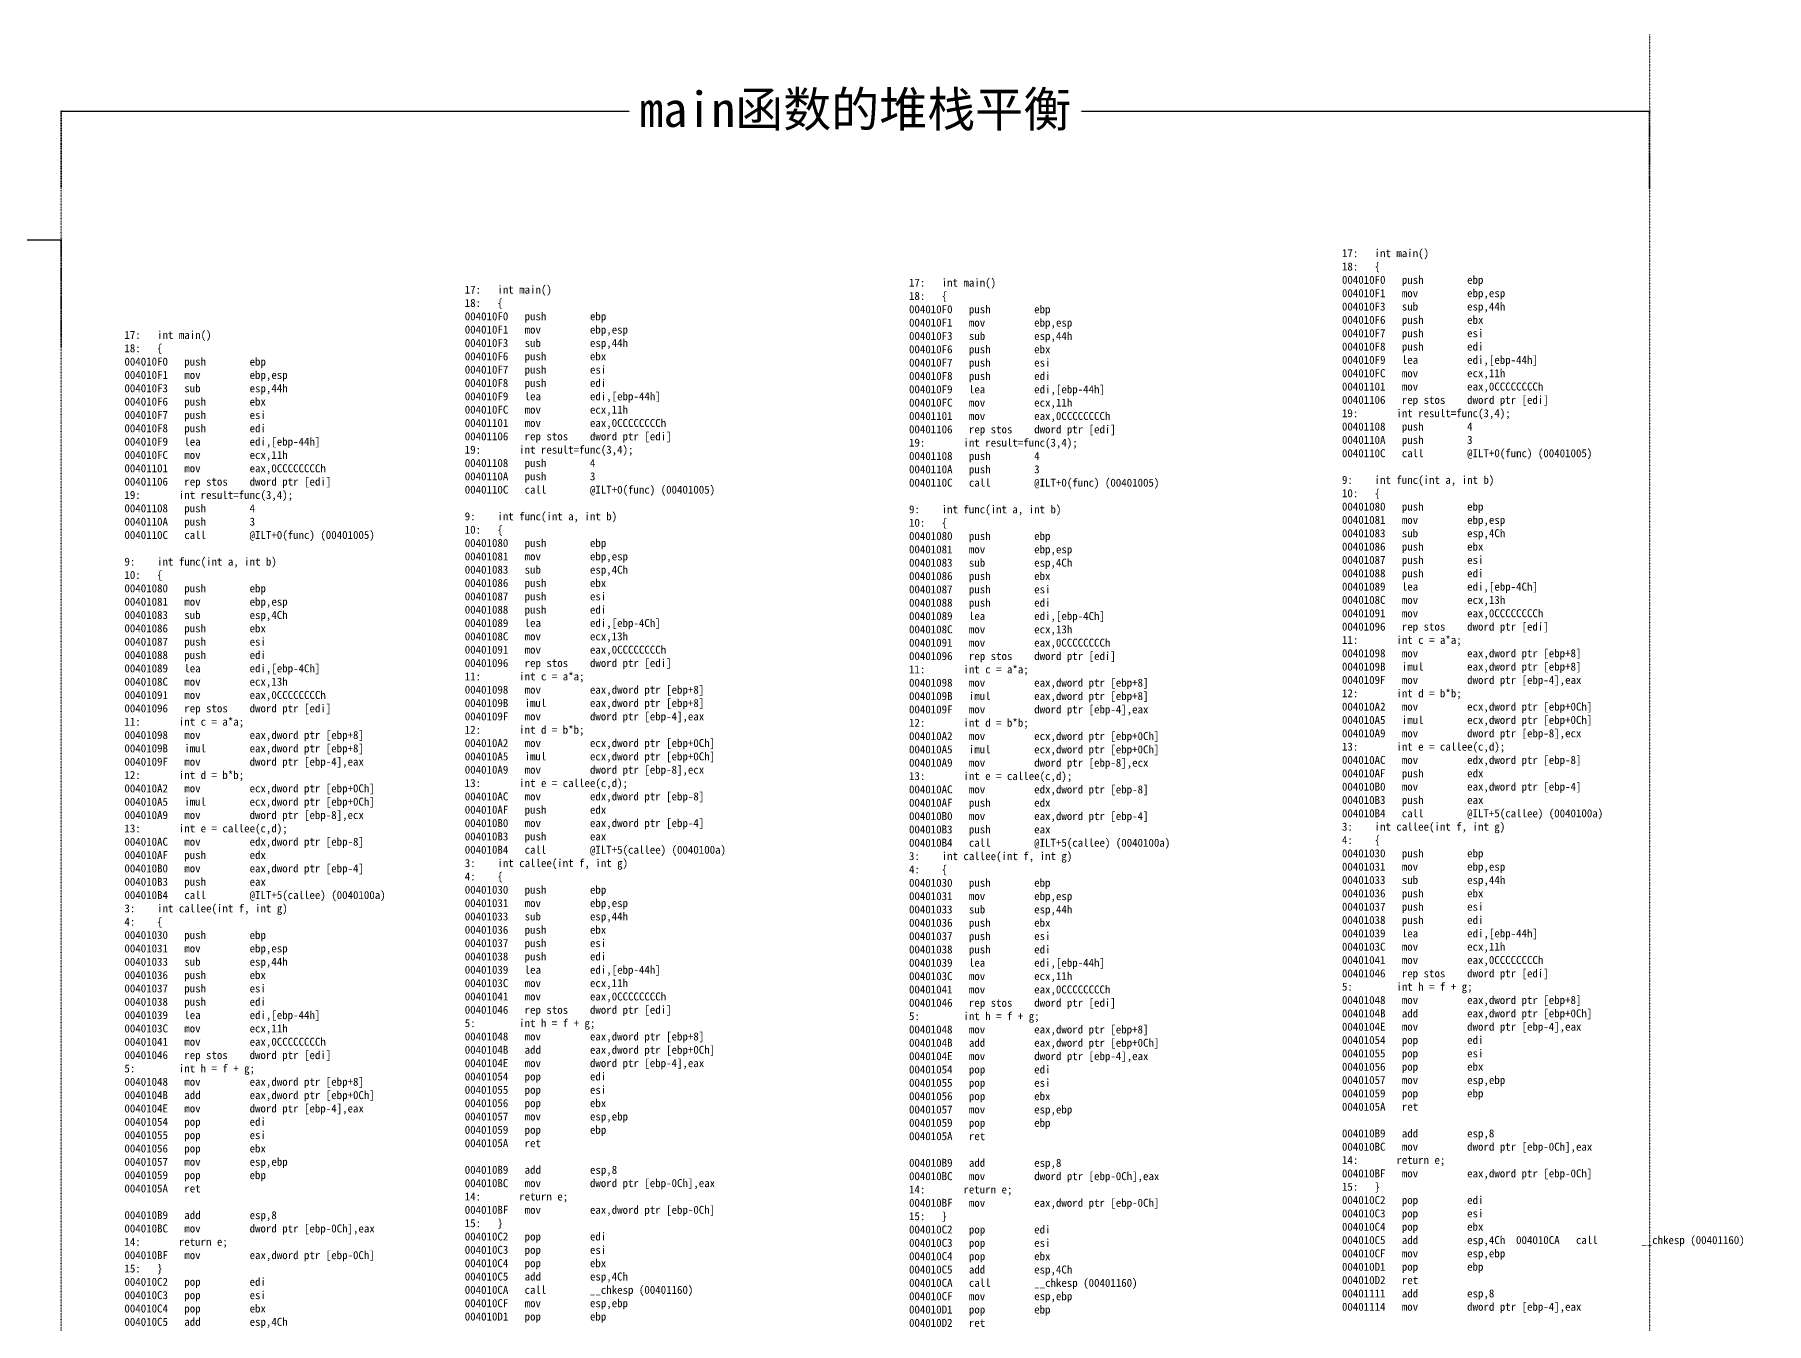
# Model space of a CAD drawing. Header units: millimetres. Extents: x 4752 to 29114, y 1106 to 4893.
# Drawn here: x 22259 to 25506, y 2469 to 4886 of the extents above; entities that cross this region are included whole.
import ezdxf

# ---------------------------------------------------------------- set-up
doc = ezdxf.new("R2010")
doc.units = ezdxf.units.MM
doc.linetypes.add('ACAD_ISO07W100', pattern=[3, 0, -3])
doc.linetypes.add('DOT', pattern=[0.25, 0, -0.25])
doc.styles.get("Standard").update_dxf_attribs({"font": ''})
doc.styles.add('w', font='', dxfattribs={"height": 15})
doc.styles.get('Standard').set_extended_font_data('SimSun')
doc.styles.get('w').set_extended_font_data('SimSun')
doc.dimstyles.new('w', dxfattribs={"dimscale": 3, "dimtxt": 4, "dimasz": 1.5, "dimexe": 1.25, "dimexo": 0.625, "dimtad": 0, "dimtxsty": 'Standard', "dimblk": 'ARCHTICK', "dimcen": 2.5, "dimclrd": 5, "dimclre": 5, "dimclrt": 5, "dimadec": 1, "dimazin": 0, "dimtfac": 1, "dimtmove": 0, "dimatfit": 3, "dimfxl": 1, "dimarcsym": 0})

# ---------------------------------------------------------------- blocks, each defined once
blk = doc.blocks.new('_ArchTick')
at = {"color": 0, "linetype": 'ByBlock', "const_width": 0.15}
blk.add_lwpolyline([(-0.5, -0.5), (0.5, 0.5)], dxfattribs=at)
blk = doc.blocks.new('*D89')
at = {"color": 5, "linetype": 'ACAD_ISO07W100', "lineweight": -2}
for p, q in [((22309.4, 4598), (22309.4, 4745.6)), ((22309.4, 4741.8), (23376.4, 4741.8)), ((25286.8, 4741.8), (24219.8, 4741.8)), ((25286.8, 4598), (25286.8, 4745.6)), ((28970.7, 2034.5), (29030.9, 2034.5)), ((29027.1, 2034.5), (29027.1, 1915.7)), ((29027.1, 1709.5), (29027.1, 1828.4)), ((28970.7, 1709.5), (29030.9, 1709.5))]:
    blk.add_line(p, q, dxfattribs=at)
at = {"layer": 'Defpoints', "color": 0, "linetype": 'DOT'}
for p in [(25286.8, 4741.8), (22309.4, 4596.1), (25286.8, 4596.1), (28968.9, 2034.5), (28968.9, 1709.5), (29027.1, 1709.5)]:
    blk.add_point(p, dxfattribs=at)
at = {"color": 5, "linetype": 'DOT', "lineweight": -2, "xscale": 4.5, "yscale": 4.5, "zscale": 4.5}
for p, rotation in [((22309.4, 4741.8), 180), ((29027.1, 2034.5), 90), ((29027.1, 1709.5), 270)]:
    blk.add_blockref('_ArchTick', p, dxfattribs=dict(at, rotation=rotation))
blk.add_blockref('_ArchTick', (25286.8, 4741.8), dxfattribs=at)
at = {"color": 5, "linetype": 'DOT', "insert": (23798.1, 4741.8), "char_height": 66, "attachment_point": 5}
blk.add_mtext('main函数的堆栈平衡', dxfattribs=at)
at = {"color": 5, "linetype": 'DOT', "insert": (29027.1, 1872), "char_height": 12, "attachment_point": 5, "rotation": 90}
blk.add_mtext('func函数帧', dxfattribs=at)
blk = doc.blocks.new('*D88')
at = {"color": 5, "linetype": 'ACAD_ISO07W100', "lineweight": -2}
for p, q in [((17701.9, 4301.3), (17701.9, 4504.8)), ((17701.9, 4501.1), (19397.5, 4501.1)), ((22309.4, 4501.1), (20613.8, 4501.1)), ((22309.4, 4301.3), (22309.4, 4504.8))]:
    blk.add_line(p, q, dxfattribs=at)
at = {"layer": 'Defpoints', "color": 0, "linetype": 'DOT'}
for p in [(22309.4, 4501.1), (17701.9, 4299.5), (22309.4, 4299.5)]:
    blk.add_point(p, dxfattribs=at)
at = {"color": 5, "linetype": 'DOT', "lineweight": -2, "xscale": 4.5, "yscale": 4.5, "zscale": 4.5, "rotation": 180}
blk.add_blockref('_ArchTick', (17701.9, 4501.1), dxfattribs=at)
at = {"color": 5, "linetype": 'DOT', "lineweight": -2, "xscale": 4.5, "yscale": 4.5, "zscale": 4.5}
blk.add_blockref('_ArchTick', (22309.4, 4501.1), dxfattribs=at)
at = {"color": 5, "linetype": 'DOT', "insert": (20005.7, 4501.1), "char_height": 66, "attachment_point": 5}
blk.add_mtext('被调函数callee()的堆栈平衡', dxfattribs=at)

msp = doc.modelspace()

# ---------------------------------------------------------------- linework, layer by layer
at = {"linetype": 'DOT'}
for p, q in [((25286.8, 4885.524), (25286.8, 1259.541)), ((22309.422, 1297.987), (22309.422, 4596.08))]:
    msp.add_line(p, q, dxfattribs=at)

# ---------------------------------------------------------------- texts
at = {"linetype": 'DOT', "char_height": 15, "attachment_point": 1, "style": 'w'}
for s, insert, width in [('17:   int main()\\P18:   \\{\\P004010F0   push        ebp\\P004010F1   mov         ebp,esp\\P004010F3   sub         esp,44h\\P004010F6   push        ebx\\P004010F7   push        esi\\P004010F8   push        edi\\P004010F9   lea         edi,[ebp-44h]\\P004010FC   mov         ecx,11h\\P00401101   mov         eax,0CCCCCCCCh\\P00401106   rep stos    dword ptr [edi]\\P19:       int result=func(3,4);\\P00401108   push        4\\P0040110A   push        3\\P0040110C   call        @ILT+0(func) (00401005)\\P\\P9:    int func(int a, int b)\\P10:   \\{\\P00401080   push        ebp\\P00401081   mov         ebp,esp\\P00401083   sub         esp,4Ch\\P00401086   push        ebx\\P00401087   push        esi\\P00401088   push        edi\\P00401089   lea         edi,[ebp-4Ch]\\P0040108C   mov         ecx,13h\\P00401091   mov         eax,0CCCCCCCCh\\P00401096   rep stos    dword ptr [edi]\\P11:       int c = a*a;\\P00401098   mov         eax,dword ptr [ebp+8]\\P0040109B   imul        eax,dword ptr [ebp+8]\\P0040109F   mov         dword ptr [ebp-4],eax\\P12:       int d = b*b;\\P004010A2   mov         ecx,dword ptr [ebp+0Ch]\\P004010A5   imul        ecx,dword ptr [ebp+0Ch]\\P004010A9   mov         dword ptr [ebp-8],ecx\\P13:       int e = callee(c,d);\\P004010AC   mov         edx,dword ptr [ebp-8]\\P004010AF   push        edx\\P004010B0   mov         eax,dword ptr [ebp-4]\\P004010B3   push        eax\\P004010B4   call        @ILT+5(callee) (0040100a)\\P3:    int callee(int f, int g)\\P4:    \\{\\P00401030   push        ebp\\P00401031   mov         ebp,esp\\P00401033   sub         esp,44h\\P00401036   push        ebx\\P00401037   push        esi\\P00401038   push        edi\\P00401039   lea         edi,[ebp-44h]\\P0040103C   mov         ecx,11h\\P00401041   mov         eax,0CCCCCCCCh\\P00401046   rep stos    dword ptr [edi]\\P5:        int h = f + g;\\P00401048   mov         eax,dword ptr [ebp+8]\\P0040104B   add         eax,dword ptr [ebp+0Ch]\\P0040104E   mov         dword ptr [ebp-4],eax\\P00401054   pop         edi\\P00401055   pop         esi\\P00401056   pop         ebx\\P00401057   mov         esp,ebp\\P00401059   pop         ebp\\P0040105A   ret\\P\\P004010B9   add         esp,8\\P004010BC   mov         dword ptr [ebp-0Ch],eax\\P14:       return e;\\P004010BF   mov         eax,dword ptr [ebp-0Ch]\\P15:   \\}\\P004010C2   pop         edi\\P004010C3   pop         esi\\P004010C4   pop         ebx\\P004010C5   add         esp,4Ch  004010CA   call        __chkesp (00401160)\\P004010CF   mov         esp,ebp\\P004010D1   pop         ebp\\P004010D2   ret\\P{\\C1;00401111   add         esp,8\\P00401114   mov         dword ptr [ebp-4],eax}', (24710.427, 4483.298), 811.46235), ('17:   int main()\\P18:   \\{\\P004010F0   push        ebp\\P004010F1   mov         ebp,esp\\P004010F3   sub         esp,44h\\P004010F6   push        ebx\\P004010F7   push        esi\\P004010F8   push        edi\\P004010F9   lea         edi,[ebp-44h]\\P004010FC   mov         ecx,11h\\P00401101   mov         eax,0CCCCCCCCh\\P00401106   rep stos    dword ptr [edi]\\P19:       int result=func(3,4);\\P00401108   push        4\\P0040110A   push        3\\P0040110C   call        @ILT+0(func) (00401005)\\P\\P9:    int func(int a, int b)\\P10:   \\{\\P00401080   push        ebp\\P00401081   mov         ebp,esp\\P00401083   sub         esp,4Ch\\P00401086   push        ebx\\P00401087   push        esi\\P00401088   push        edi\\P00401089   lea         edi,[ebp-4Ch]\\P0040108C   mov         ecx,13h\\P00401091   mov         eax,0CCCCCCCCh\\P00401096   rep stos    dword ptr [edi]\\P11:       int c = a*a;\\P00401098   mov         eax,dword ptr [ebp+8]\\P0040109B   imul        eax,dword ptr [ebp+8]\\P0040109F   mov         dword ptr [ebp-4],eax\\P12:       int d = b*b;\\P004010A2   mov         ecx,dword ptr [ebp+0Ch]\\P004010A5   imul        ecx,dword ptr [ebp+0Ch]\\P004010A9   mov         dword ptr [ebp-8],ecx\\P13:       int e = callee(c,d);\\P004010AC   mov         edx,dword ptr [ebp-8]\\P004010AF   push        edx\\P004010B0   mov         eax,dword ptr [ebp-4]\\P004010B3   push        eax\\P004010B4   call        @ILT+5(callee) (0040100a)\\P3:    int callee(int f, int g)\\P4:    \\{\\P00401030   push        ebp\\P00401031   mov         ebp,esp\\P00401033   sub         esp,44h\\P00401036   push        ebx\\P00401037   push        esi\\P00401038   push        edi\\P00401039   lea         edi,[ebp-44h]\\P0040103C   mov         ecx,11h\\P00401041   mov         eax,0CCCCCCCCh\\P00401046   rep stos    dword ptr [edi]\\P5:        int h = f + g;\\P00401048   mov         eax,dword ptr [ebp+8]\\P0040104B   add         eax,dword ptr [ebp+0Ch]\\P0040104E   mov         dword ptr [ebp-4],eax\\P00401054   pop         edi\\P00401055   pop         esi\\P00401056   pop         ebx\\P00401057   mov         esp,ebp\\P00401059   pop         ebp\\P0040105A   ret\\P\\P004010B9   add         esp,8\\P004010BC   mov         dword ptr [ebp-0Ch],eax\\P14:       return e;\\P004010BF   mov         eax,dword ptr [ebp-0Ch]\\P15:   \\}\\P004010C2   pop         edi\\P004010C3   pop         esi\\P004010C4   pop         ebx\\P004010C5   add         esp,4Ch\\P{\\C1;004010CA   call        __chkesp (00401160)\\P004010CF   mov         esp,ebp\\P004010D1   pop         ebp}', (23065.792, 4414.959), 809.57827), ('17:   int main()\\P18:   \\{\\P004010F0   push        ebp\\P004010F1   mov         ebp,esp\\P004010F3   sub         esp,44h\\P004010F6   push        ebx\\P004010F7   push        esi\\P004010F8   push        edi\\P004010F9   lea         edi,[ebp-44h]\\P004010FC   mov         ecx,11h\\P00401101   mov         eax,0CCCCCCCCh\\P00401106   rep stos    dword ptr [edi]\\P19:       int result=func(3,4);\\P00401108   push        4\\P0040110A   push        3\\P0040110C   call        @ILT+0(func) (00401005)\\P\\P9:    int func(int a, int b)\\P10:   \\{\\P00401080   push        ebp\\P00401081   mov         ebp,esp\\P00401083   sub         esp,4Ch\\P00401086   push        ebx\\P00401087   push        esi\\P00401088   push        edi\\P00401089   lea         edi,[ebp-4Ch]\\P0040108C   mov         ecx,13h\\P00401091   mov         eax,0CCCCCCCCh\\P00401096   rep stos    dword ptr [edi]\\P11:       int c = a*a;\\P00401098   mov         eax,dword ptr [ebp+8]\\P0040109B   imul        eax,dword ptr [ebp+8]\\P0040109F   mov         dword ptr [ebp-4],eax\\P12:       int d = b*b;\\P004010A2   mov         ecx,dword ptr [ebp+0Ch]\\P004010A5   imul        ecx,dword ptr [ebp+0Ch]\\P004010A9   mov         dword ptr [ebp-8],ecx\\P13:       int e = callee(c,d);\\P004010AC   mov         edx,dword ptr [ebp-8]\\P004010AF   push        edx\\P004010B0   mov         eax,dword ptr [ebp-4]\\P004010B3   push        eax\\P004010B4   call        @ILT+5(callee) (0040100a)\\P3:    int callee(int f, int g)\\P4:    \\{\\P00401030   push        ebp\\P00401031   mov         ebp,esp\\P00401033   sub         esp,44h\\P00401036   push        ebx\\P00401037   push        esi\\P00401038   push        edi\\P00401039   lea         edi,[ebp-44h]\\P0040103C   mov         ecx,11h\\P00401041   mov         eax,0CCCCCCCCh\\P00401046   rep stos    dword ptr [edi]\\P5:        int h = f + g;\\P00401048   mov         eax,dword ptr [ebp+8]\\P0040104B   add         eax,dword ptr [ebp+0Ch]\\P0040104E   mov         dword ptr [ebp-4],eax\\P00401054   pop         edi\\P00401055   pop         esi\\P00401056   pop         ebx\\P00401057   mov         esp,ebp\\P00401059   pop         ebp\\P0040105A   ret\\P\\P004010B9   add         esp,8\\P004010BC   mov         dword ptr [ebp-0Ch],eax\\P14:       return e;\\P004010BF   mov         eax,dword ptr [ebp-0Ch]\\P15:   \\}\\P004010C2   pop         edi\\P004010C3   pop         esi\\P004010C4   pop         ebx\\P004010C5   add         esp,4Ch\\P004010CA   call        __chkesp (00401160)\\P004010CF   mov         esp,ebp\\P004010D1   pop         ebp\\P{\\C1;004010D2   ret}', (23898.697, 4428.085), 803.44017), ('17:   int main()\\P18:   \\{\\P004010F0   push        ebp\\P004010F1   mov         ebp,esp\\P004010F3   sub         esp,44h\\P004010F6   push        ebx\\P004010F7   push        esi\\P004010F8   push        edi\\P004010F9   lea         edi,[ebp-44h]\\P004010FC   mov         ecx,11h\\P00401101   mov         eax,0CCCCCCCCh\\P00401106   rep stos    dword ptr [edi]\\P19:       int result=func(3,4);\\P00401108   push        4\\P0040110A   push        3\\P0040110C   call        @ILT+0(func) (00401005)\\P\\P9:    int func(int a, int b)\\P10:   \\{\\P00401080   push        ebp\\P00401081   mov         ebp,esp\\P00401083   sub         esp,4Ch\\P00401086   push        ebx\\P00401087   push        esi\\P00401088   push        edi\\P00401089   lea         edi,[ebp-4Ch]\\P0040108C   mov         ecx,13h\\P00401091   mov         eax,0CCCCCCCCh\\P00401096   rep stos    dword ptr [edi]\\P11:       int c = a*a;\\P00401098   mov         eax,dword ptr [ebp+8]\\P0040109B   imul        eax,dword ptr [ebp+8]\\P0040109F   mov         dword ptr [ebp-4],eax\\P12:       int d = b*b;\\P004010A2   mov         ecx,dword ptr [ebp+0Ch]\\P004010A5   imul        ecx,dword ptr [ebp+0Ch]\\P004010A9   mov         dword ptr [ebp-8],ecx\\P13:       int e = callee(c,d);\\P004010AC   mov         edx,dword ptr [ebp-8]\\P004010AF   push        edx\\P004010B0   mov         eax,dword ptr [ebp-4]\\P004010B3   push        eax\\P004010B4   call        @ILT+5(callee) (0040100a)\\P3:    int callee(int f, int g)\\P4:    \\{\\P00401030   push        ebp\\P00401031   mov         ebp,esp\\P00401033   sub         esp,44h\\P00401036   push        ebx\\P00401037   push        esi\\P00401038   push        edi\\P00401039   lea         edi,[ebp-44h]\\P0040103C   mov         ecx,11h\\P00401041   mov         eax,0CCCCCCCCh\\P00401046   rep stos    dword ptr [edi]\\P5:        int h = f + g;\\P00401048   mov         eax,dword ptr [ebp+8]\\P0040104B   add         eax,dword ptr [ebp+0Ch]\\P0040104E   mov         dword ptr [ebp-4],eax\\P00401054   pop         edi\\P00401055   pop         esi\\P00401056   pop         ebx\\P00401057   mov         esp,ebp\\P00401059   pop         ebp\\P0040105A   ret\\P\\P004010B9   add         esp,8\\P004010BC   mov         dword ptr [ebp-0Ch],eax\\P14:       return e;\\P004010BF   mov         eax,dword ptr [ebp-0Ch]\\P15:   \\}\\P{\\C1;004010C2   pop         edi\\P004010C3   pop         esi\\P004010C4   pop         ebx\\P004010C5   add         esp,4Ch}', (22427.701, 4330.014), 809.05047)]:
    msp.add_mtext(s, dxfattribs=dict(at, insert=insert, width=width))

# ---------------------------------------------------------------- dimensions: what is measured, and where the dimension line sits
at = {"linetype": 'DOT'}
dim = msp.add_linear_dim(base=(29027.124, 1709.543), p1=(28968.87, 2034.543), p2=(28968.87, 1709.543), angle=90, text='func函数帧', dimstyle='w', dxfattribs=at)
dim.commit()
dim.dimension.update_dxf_attribs({"geometry": '*D89', "text_midpoint": (29027.124, 1872.043)})
for base, p1, p2, text, picture, middle in [((25286.8, 4741.826), (22309.422, 4596.08), (25286.8, 4596.08), 'main函数的堆栈平衡', '*D89', (23798.111, 4741.826)), ((22309.422, 4501.068), (17701.891, 4299.469), (22309.422, 4299.469), '被调函数callee()的堆栈平衡', '*D88', (20005.656, 4501.068))]:
    dim = msp.add_linear_dim(base=base, p1=p1, p2=p2, text=text, dimstyle='w', override={"dimtxt": 22}, dxfattribs=at)
    dim.commit()
    dim.dimension.update_dxf_attribs({"geometry": picture, "text_midpoint": middle})

doc.saveas('drawing.dxf')
